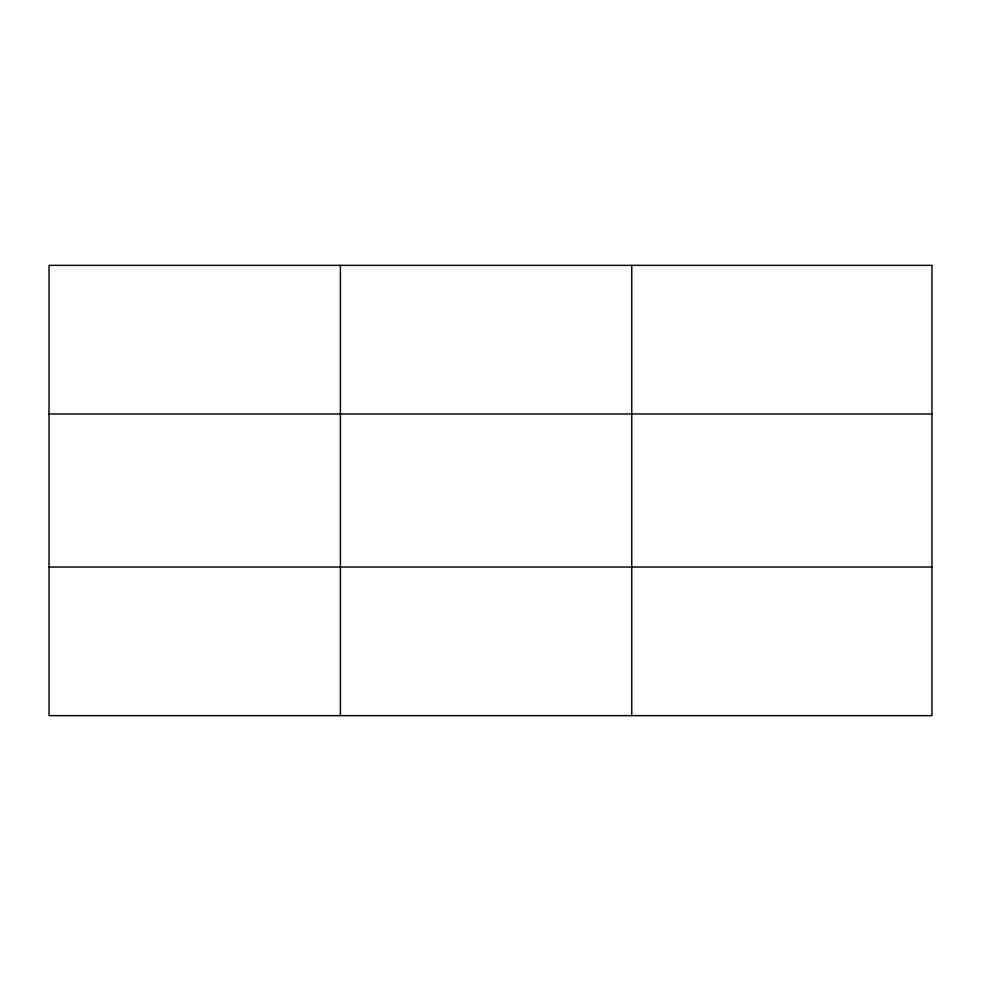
<?xml version="1.0" encoding="UTF-8"?>
<svg xmlns="http://www.w3.org/2000/svg" width="981" height="981" viewBox="0 0 981 981"><rect width="100%" height="100%" fill="white"/><g stroke="black" fill="none" stroke-linecap="round" stroke-linejoin="round"><path stroke-width="1.47" d="M340.407 715.64L340.407 265.361M631.764 715.64L631.764 265.361M49.05 413.957L931.95 413.957M49.05 567.043L931.95 567.043M931.95 265.361L49.05 265.361L49.05 715.64L931.95 715.64L931.95 265.361"/></g></svg>
